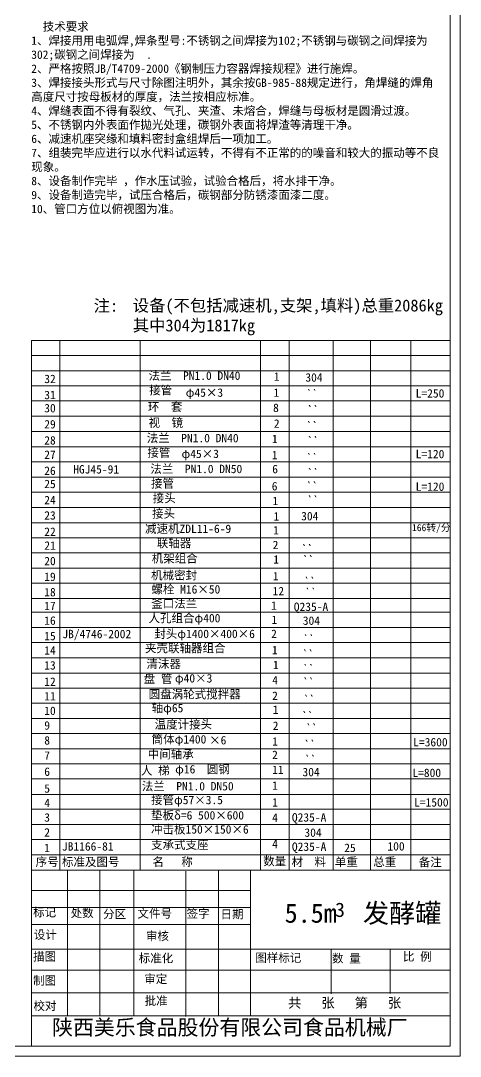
# Model space of a CAD drawing. Header units: millimetres. Extents: x -7851 to 49131, y -10352 to 4613.
# Drawn here: x -7477 to -7257, y 920 to 1440 of the extents above; entities that cross this region are included whole.
import ezdxf

# ---------------------------------------------------------------- set-up
doc = ezdxf.new("R2010")
doc.units = ezdxf.units.MM
doc.layers.add('图层4', color=7, linetype='Continuous', lineweight=20)
doc.layers.add('文本', color=7, linetype='Continuous', lineweight=20)
doc.styles.get("Standard").update_dxf_attribs({"font": 'txt.shx', "height": 80, "bigfont": 'gbcbig.shx'})
doc.styles.add('T仿宋_GB2312', font='SIMFANG.TTF')

msp = doc.modelspace()

# ---------------------------------------------------------------- linework, layer by layer
at = {"layer": '图层4'}
for p, q in [((-7256.712, 1761.421), (-7256.712, 920.421)), ((-7261.712, 1756.421), (-7261.712, 925.421)), ((-7471.432, 1279.425), (-7471.432, 1013.701)), ((-7457.355, 1279.425), (-7457.355, 1013.701)), ((-7416.959, 1279.425), (-7416.959, 1013.701)), ((-7356.799, 1279.425), (-7356.799, 1014.083)), ((-7342.4, 1279.425), (-7342.4, 1014.083)), ((-7320.382, 1279.425), (-7320.382, 1013.701)), ((-7301.634, 1279.425), (-7301.634, 1013.701)), ((-7281.526, 1279.425), (-7281.526, 1013.701)), ((-7471.432, 1013.701), (-7261.712, 1013.701)), ((-7471.432, 1013.701), (-7471.432, 925.421)), ((-7453.422, 1013.664), (-7453.422, 940.759)), ((-7437.308, 1013.664), (-7437.308, 940.759)), ((-7420.135, 1013.664), (-7420.135, 940.759)), ((-7394.186, 1013.314), (-7394.186, 940.409)), ((-7377.852, 1013.664), (-7377.852, 940.759)), ((-7361.842, 1013.444), (-7361.842, 940.539)), ((-7471.432, 1003.507), (-7361.842, 1003.507)), ((-7471.432, 995.037), (-7361.842, 995.037)), ((-7471.432, 986.455), (-7361.842, 986.455)), ((-7471.432, 974.187), (-7261.712, 974.187)), ((-7321.365, 973.748), (-7321.365, 951.744)), ((-7291.761, 973.967), (-7291.761, 951.964)), ((-7471.432, 963.607), (-7261.712, 963.607)), ((-7471.432, 952.183), (-7325.691, 952.183)), ((-7325.691, 952.295), (-7262.556, 952.295)), ((-7471.432, 940.759), (-7261.712, 940.759)), ((-7845.712, 925.421), (-7261.712, 925.421)), ((-7681.152, 925.421), (-7471.432, 925.421)), ((-7850.712, 920.421), (-7256.712, 920.421))]:
    msp.add_line(p, q, dxfattribs=at)
at = {"layer": '文本'}
for p, q in [((-7471.432, 1279.425), (-7261.712, 1279.425)), ((-7471.432, 1271.825), (-7261.712, 1271.825)), ((-7471.432, 1264.225), (-7261.712, 1264.225)), ((-7471.432, 1256.625), (-7261.712, 1256.625)), ((-7471.432, 1249.025), (-7261.712, 1249.025)), ((-7471.432, 1241.425), (-7261.712, 1241.425)), ((-7471.432, 1233.65), (-7261.712, 1233.65)), ((-7471.432, 1226.05), (-7261.712, 1226.05)), ((-7471.432, 1218.45), (-7261.712, 1218.45)), ((-7471.432, 1210.85), (-7261.712, 1210.85)), ((-7471.432, 1203.25), (-7261.712, 1203.25)), ((-7471.432, 1195.65), (-7261.712, 1195.65)), ((-7471.432, 1187.875), (-7261.712, 1187.875)), ((-7471.432, 1180.45), (-7261.712, 1180.45)), ((-7471.432, 1172.85), (-7261.712, 1172.85)), ((-7471.432, 1165.25), (-7261.712, 1165.25)), ((-7471.432, 1157.65), (-7261.712, 1157.65)), ((-7471.432, 1150.05), (-7261.712, 1150.05)), ((-7471.432, 1143.075), (-7261.712, 1143.075)), ((-7471.432, 1135.475), (-7261.712, 1135.475)), ((-7471.432, 1127.875), (-7261.712, 1127.875)), ((-7471.432, 1120.275), (-7261.712, 1120.275)), ((-7471.432, 1112.501), (-7261.712, 1112.501)), ((-7471.432, 1105.075), (-7261.712, 1105.075)), ((-7471.432, 1097.475), (-7261.712, 1097.475)), ((-7471.432, 1089.875), (-7261.712, 1089.875)), ((-7471.432, 1082.275), (-7261.712, 1082.275)), ((-7471.432, 1074.675), (-7261.712, 1074.675)), ((-7471.432, 1067.075), (-7261.712, 1067.075)), ((-7471.432, 1059.475), (-7261.712, 1059.475)), ((-7471.432, 1051.701), (-7261.712, 1051.701)), ((-7471.432, 1044.275), (-7261.712, 1044.275)), ((-7471.432, 1036.675), (-7261.712, 1036.675)), ((-7471.432, 1029.075), (-7261.712, 1029.075)), ((-7471.432, 1021.475), (-7261.712, 1021.475)), ((-7471.432, 1013.701), (-7268.561, 1013.701))]:
    msp.add_line(p, q, dxfattribs=at)

# ---------------------------------------------------------------- texts
at = {"layer": '图层4', "attachment_point": 1, "style": 'T仿宋_GB2312'}
for s, insert, char_height, width in [('{\\H1.42x;注:}', (-7440.331, 1299.809), 4.224, 78.93465), ('设备(不包括减速机,支架,填料)总重2086kg其中304为1817kg', (-7420.765, 1299.926), 6, 162.8465), ('32', (-7465.076, 1262.217), 4.224, 17.77111), ('法兰  PN1.0 DN40', (-7412.846, 1263.837), 4.224, 97.45526), ('1', (-7350.125, 1263.413), 4.224, 10.2784), ('304', (-7334.292, 1262.942), 4.224, 70.60643), ('接管', (-7412.508, 1256.524), 4.224, 78.93465), ('31', (-7465.076, 1254.161), 4.224, 17.77111), ('φ45×3', (-7394.222, 1255.353), 4.224, 78.93465), ('1', (-7350.221, 1255.342), 4.224, 10.2784), ('``', (-7333.855, 1254.668), 4.224, 70.60643), ('L=250', (-7279.035, 1254.957), 4.224, 70.60643), ('30', (-7465.076, 1247.544), 4.224, 17.77111), ('环  套', (-7413.185, 1248.143), 4.224, 97.45526), ('8', (-7350.464, 1247.719), 4.224, 10.2784), ('``', (-7333.39, 1246.528), 4.224, 70.60643), ('29', (-7465.076, 1239.488), 4.224, 17.77111), ('视  镜', (-7412.808, 1240.24), 4.224, 97.45526), ('2', (-7350.087, 1239.816), 4.224, 10.2784), ('``', (-7333.855, 1238.538), 4.224, 70.60643), ('28', (-7465.076, 1231.409), 4.224, 17.77111), ('法兰  PN1.0 DN40', (-7413.75, 1232.524), 4.224, 97.45526), ('1', (-7351.029, 1232.101), 4.224, 10.2784), ('``', (-7333.39, 1231.027), 4.224, 70.60643), ('接管', (-7413.412, 1225.212), 4.224, 78.93465), ('27', (-7465.076, 1224.217), 4.224, 17.77111), ('φ45×3', (-7396.331, 1224.643), 4.224, 78.93465), ('1', (-7351.126, 1224.03), 4.224, 10.2784), ('``', (-7333.855, 1222.581), 4.224, 70.60643), ('L=120', (-7279.035, 1224.549), 4.224, 70.60643), ('26', (-7465.076, 1216.161), 4.224, 17.77111), ('HGJ45-91', (-7450.584, 1216.872), 4.224, 46.4288), ('法兰  PN1.0 DN50', (-7411.929, 1217.064), 4.224, 97.45526), ('6', (-7350.907, 1217.01), 4.224, 10.2784), ('``', (-7333.39, 1215.004), 4.224, 70.60643), ('接管', (-7411.592, 1209.751), 4.224, 78.93465), ('25', (-7465.076, 1209.544), 4.224, 17.77111), ('6', (-7351.126, 1208.416), 4.224, 10.2784), ('``', (-7333.855, 1208.288), 4.224, 70.60643), ('L=120', (-7279.035, 1208.199), 4.224, 70.60643), ('24', (-7465.076, 1201.488), 4.224, 17.77111), ('接头', (-7410.757, 1202.377), 4.224, 97.45526), ('1', (-7350.748, 1201.03), 4.224, 10.2784), ('``', (-7333.39, 1201.211), 4.224, 70.60643), ('接头', (-7411.08, 1194.632), 4.224, 97.45526), ('23', (-7465.076, 1193.767), 4.224, 17.77111), ('1', (-7350.272, 1193.285), 4.224, 10.2784), ('304', (-7336.402, 1193.393), 4.224, 70.60643), ('22', (-7465.076, 1185.568), 4.224, 17.77111), ('减速机ZDL11-6-9', (-7414.595, 1187.038), 4.224, 97.45526), ('1', (-7350.444, 1186.322), 4.224, 10.2784), ('166转/分', (-7280.86, 1187.248), 3.5, 74.79), ('联轴器', (-7408.711, 1179.874), 4.224, 78.93465), ('2', (-7350.674, 1178.947), 4.224, 10.2784), ('21', (-7465.076, 1178.663), 4.224, 17.77111), ('``', (-7336.265, 1176.816), 4.224, 70.60643), ('20', (-7465.076, 1170.895), 4.224, 17.77111), ('机架组合', (-7411.255, 1172.207), 4.224, 78.93465), ('1', (-7350.36, 1171.677), 4.224, 10.2784), ('``', (-7335.801, 1171.404), 4.224, 70.60643), ('机械密封', (-7411.588, 1163.742), 4.224, 78.93465), ('19', (-7465.076, 1162.984), 4.224, 17.77111), ('1', (-7350.564, 1163.296), 4.224, 10.2784), ('``', (-7335.027, 1160.486), 4.224, 70.60643), ('18', (-7465.076, 1155.279), 4.224, 17.77111), ('螺栓 M16×50', (-7411.424, 1156.693), 4.224, 78.93465), ('12', (-7350.716, 1155.802), 4.224, 10.2784), ('``', (-7334.563, 1155.074), 4.224, 70.60643), ('17', (-7465.076, 1148.374), 4.224, 17.77111), ('釜口法兰', (-7411.499, 1149.532), 4.224, 78.93465), ('1', (-7351.489, 1148.578), 4.224, 10.2784), ('Q235-A', (-7340.091, 1147.946), 4.224, 70.60643), ('人孔组合φ400', (-7412.878, 1142.243), 4.224, 78.93465), ('16', (-7465.076, 1141.038), 4.224, 17.77111), ('1', (-7351.264, 1141.403), 4.224, 10.2784), ('304', (-7335.589, 1140.991), 4.224, 70.60643), ('15', (-7465.076, 1133.27), 4.224, 17.77111), ('JB/4746-2002', (-7456.007, 1134.285), 4.224, 76.68907), ('封头φ1400×400×6', (-7409.951, 1134.369), 4.224, 78.93465), ('2', (-7351.442, 1134.382), 4.224, 10.2784), ('``', (-7335.499, 1131.64), 4.224, 70.60643), ('夹壳联轴器组合', (-7414.615, 1127.202), 4.224, 78.93465), ('14', (-7465.076, 1126.077), 4.224, 17.77111), ('1', (-7351.028, 1126.251), 4.224, 10.2784), ('``', (-7335.845, 1124.039), 4.224, 70.60643), ('13', (-7465.076, 1118.597), 4.224, 17.77111), ('清沫器', (-7413.904, 1119.241), 4.224, 78.93465), ('1', (-7350.521, 1118.79), 4.224, 10.2784), ('``', (-7335.668, 1116.772), 4.224, 70.60643), ('盘 管', (-7415.276, 1111.841), 4.224, 78.93465), ('φ40×3', (-7399.625, 1112.085), 4.224, 78.93465), ('12', (-7465.076, 1110.398), 4.224, 17.77111), ('4', (-7350.922, 1111.125), 4.224, 10.2784), ('``', (-7335.668, 1110.037), 4.224, 70.60643), ('11', (-7465.076, 1103.103), 4.224, 17.77111), ('圆盘涡轮式搅拌器', (-7412.762, 1104.04), 4.224, 78.93465), ('2', (-7350.939, 1103.306), 4.224, 10.2784), ('``', (-7335.313, 1101.352), 4.224, 70.60643), ('10', (-7465.076, 1095.767), 4.224, 17.77111), ('轴φ65', (-7411.286, 1097.162), 4.224, 78.93465), ('1', (-7350.647, 1096.355), 4.224, 10.2784), ('``', (-7336.164, 1093.128), 4.224, 70.60643), ('9', (-7465.076, 1088.431), 4.224, 17.77111), ('温度计接头', (-7409.817, 1088.944), 4.224, 78.93465), ('2', (-7350.647, 1088.263), 4.224, 10.2784), ('``', (-7334.108, 1086.93), 4.224, 70.60643), ('8', (-7465.076, 1080.95), 4.224, 17.77111), ('筒体φ1400', (-7411.286, 1081.492), 4.224, 78.93465), ('×6', (-7382.484, 1081.04), 4.224, 78.93465), ('1', (-7350.949, 1080.406), 4.224, 10.2784), ('``', (-7334.96, 1078.706), 4.224, 70.60643), ('L=3600', (-7280.285, 1080.051), 4.224, 70.60643), ('7', (-7465.076, 1073.326), 4.224, 17.77111), ('中间轴承', (-7413.241, 1073.963), 4.224, 78.93465), ('2', (-7350.949, 1073.704), 4.224, 10.2784), ('``', (-7334.707, 1071.247), 4.224, 70.60643), ('6', (-7465.076, 1065.271), 4.224, 17.77111), ('人 梯', (-7416.689, 1065.802), 4.224, 78.93465), ('  φ16  圆钢', (-7405.269, 1066.481), 4.224, 78.93465), ('11', (-7350.949, 1066.184), 4.224, 10.2784), ('304', (-7335.763, 1065.065), 4.224, 70.60643), ('L=800', (-7280.685, 1064.677), 4.224, 70.60643), ('5', (-7465.076, 1056.817), 4.224, 17.77111), ('法兰  PN1.0 DN50', (-7416.216, 1057.964), 4.224, 97.45526), ('1', (-7350.949, 1058.269), 4.224, 10.2784), ('4', (-7465.076, 1049.625), 4.224, 17.77111), ('接管φ57×3.5', (-7411.588, 1051.049), 4.224, 78.93465), ('1', (-7350.949, 1049.831), 4.224, 10.2784), ('L=1500', (-7279.827, 1049.868), 4.224, 70.60643), ('垫板δ=6 500×600', (-7411.588, 1043.384), 4.224, 78.93465), ('3', (-7465.076, 1042.288), 4.224, 17.77111), ('4', (-7350.949, 1042.161), 4.224, 10.2784), ('Q235-A', (-7341.041, 1042.331), 4.224, 70.60643), ('2', (-7465.076, 1034.808), 4.224, 17.77111), ('冲击板150×150×6', (-7411.588, 1036.317), 4.224, 78.93465), ('304', (-7334.77, 1034.714), 4.224, 70.60643), ('支承式支座', (-7411.588, 1028.599), 4.224, 78.93465), ('4', (-7350.949, 1028.982), 4.224, 10.2784), ('1', (-7465.076, 1027.04), 4.224, 17.77111), ('JB1166-81', (-7456.222, 1027.77), 4.224, 46.4288), ('Q235-A', (-7341.041, 1027.64), 4.224, 70.60643), ('25', (-7314.823, 1027.066), 4.224, 70.60643), ('100', (-7293.199, 1027.831), 4.224, 70.60643), ('序号', (-7469.395, 1019.992), 4.224, 17.77111), ('标准及图号', (-7456.222, 1019.992), 4.224, 30.86146), ('名   称', (-7410.835, 1019.992), 4.224, 75.78274), ('数量', (-7355.412, 1020.374), 4.224, 30.86146), (' 材  料', (-7344.103, 1019.992), 4.224, 70.60643), ('单重', (-7319.537, 1019.992), 4.224, 30.86146), ('总重', (-7300.303, 1019.992), 4.224, 30.86146), ('备注', (-7277.493, 1019.856), 4.224, 30.86146), ('5.5m  发酵罐', (-7344.67, 996.998), 9.6, 103.35), ('标准化', (-7417.766, 971.724), 4.224, 32.24832), ('数 量', (-7320.933, 971.63), 4.224, 28.56), ('审定', (-7414.988, 961.305), 4.224, 16.59301), ('批准', (-7414.792, 950.344), 4.224, 16.59301), ('校对', (-7470.481, 947.814), 4.224, 17.85874)]:
    msp.add_mtext(s, dxfattribs=dict(at, insert=insert, char_height=char_height, width=width))
at = {"layer": '图层4', "attachment_point": 1}
for s, insert, char_height, width in [('{\\f仿宋_GB2312|b0|i0|c134|p49;标记}', (-7470.664, 994.772), 4.224, 16.59301), ('{\\f仿宋_GB2312|b0|i0|c134|p49;处数}', (-7451.82, 994.395), 4.224, 16.59301), ('{\\f仿宋_GB2312|b0|i0|c134|p49;分区}', (-7435.612, 993.847), 4.224, 16.59301), ('{\\f仿宋_GB2312|b0|i0|c134|p49;文件号}', (-7418.376, 994.106), 4.224, 30.77952), ('{\\f仿宋_GB2312|b0|i0|c134|p49;签字}', (-7393.789, 994.079), 4.224, 16.59301), ('{\\f仿宋_GB2312|b0|i0|c134|p49;日期}', (-7376.785, 993.772), 4.224, 16.59301), ('{\\f仿宋_GB2312|b0|i0|c134|p49;设计}', (-7470.293, 983.469), 4.224, 16.59301), ('{\\f仿宋_GB2312|b0|i0|c134|p49;审核}', (-7414.161, 982.8), 4.224, 16.59301), ('{\\f仿宋_GB2312|b0|i0|c134|p49;描图}', (-7470.664, 972.543), 4.224, 16.59301), ('{\\f仿宋_GB2312|b0|i0|c134|p49;图样标记}', (-7359.374, 971.957), 4.224, 34.14548), ('{\\f仿宋_GB2312|b0|i0|c134|p49;比 例}', (-7285.416, 972.508), 4.224, 31.824), ('{\\f仿宋_GB2312|b0|i0|c134|p49;制图}', (-7470.664, 960.515), 4.224, 16.59301), ('{\\f仿宋_GB2312|b0|i0|c134|p49;共   张   第   张}', (-7342.978, 949.691), 4.896, 68.47872), ('{\\f仿宋_GB2312|b0|i0|c134|p49;\\H1.333x;陕西美乐食品股份有限公司食品机械\\fSimSun|b0|i0|c134|p2;厂}', (-7461.166, 938.785), 5.76, 218.448)]:
    msp.add_mtext(s, dxfattribs=dict(at, insert=insert, char_height=char_height, width=width))
at = {"layer": '文本', "attachment_point": 1, "style": 'T仿宋_GB2312'}
for s, insert, char_height, width in [('  技术要求\\P1、焊接用用电弧焊,焊条型号:不锈钢之间焊接为102;不锈钢与碳钢之间焊接为302;碳钢之间焊接为  .\\P2、严格按照JB/T4709-2000《钢制压力容器焊接规程》进行施焊。\\P3、焊接接头形式与尺寸除图注明外，其余按GB-985-88规定进行，角焊缝的焊角高度尺寸按母板材的厚度，法兰按相应标准。\\P4、焊缝表面不得有裂纹、气孔、夹渣、未熔合，焊缝与母板材是圆滑过渡。\\P5、不锈钢内外表面作拋光处理，碳钢外表面将焊渣等清理干净。\\P6、减速机座突缘和填料密封盒组焊后一项加工。\\P7、组装完毕应进行以水代料试运转，不得有不正常的的噪音和较大的振动等不良现象。\\P8、设备制作完毕 ，作水压试验，试验合格后，将水排干净。\\P9、设备制造完毕，试压合格后，碳钢部分防锈漆面漆二度。\\P10、管口方位以俯视图为准。', (-7471.582, 1438.887), 4.22, 203.808), ('3', (-7319.394, 997.491), 7.2, 14.93371)]:
    msp.add_mtext(s, dxfattribs=dict(at, insert=insert, char_height=char_height, width=width))

doc.saveas('drawing.dxf')
